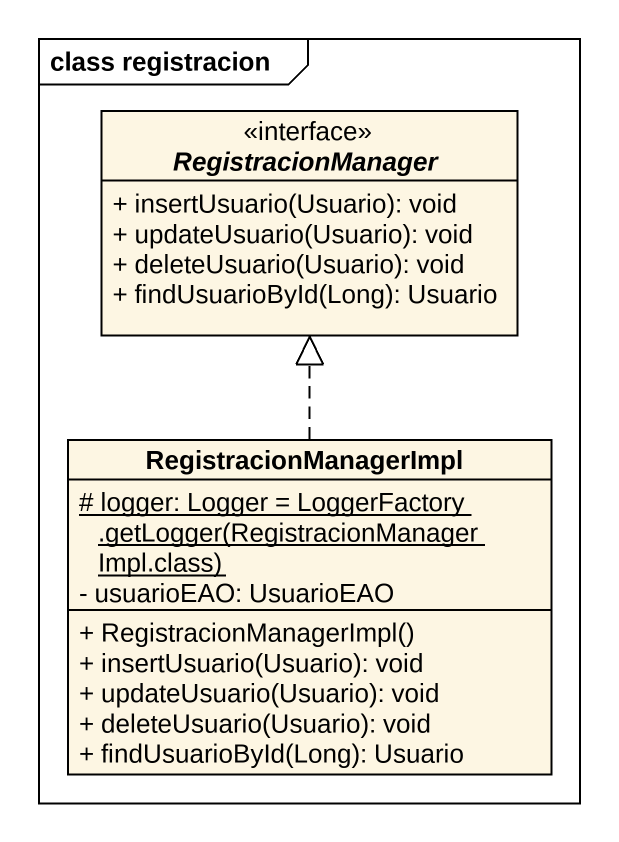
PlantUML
@startuml
mainframe class registracion
hide circle
hide empty members
skinparam classAttributeIconSize 0
interface RegistracionManager <<interface>> {
  + insertUsuario(Usuario): void
  + updateUsuario(Usuario): void
  + deleteUsuario(Usuario): void
  + findUsuarioById(Long): Usuario
}
class RegistracionManagerImpl {
  {static} {field} # logger: Logger = LoggerFactory .getLogger(RegistracionManagerImpl.class)
  - usuarioEAO: UsuarioEAO
  + RegistracionManagerImpl()
  + insertUsuario(Usuario): void
  + updateUsuario(Usuario): void
  + deleteUsuario(Usuario): void
  + findUsuarioById(Long): Usuario
}
RegistracionManagerImpl .up.|> RegistracionManager
@enduml
